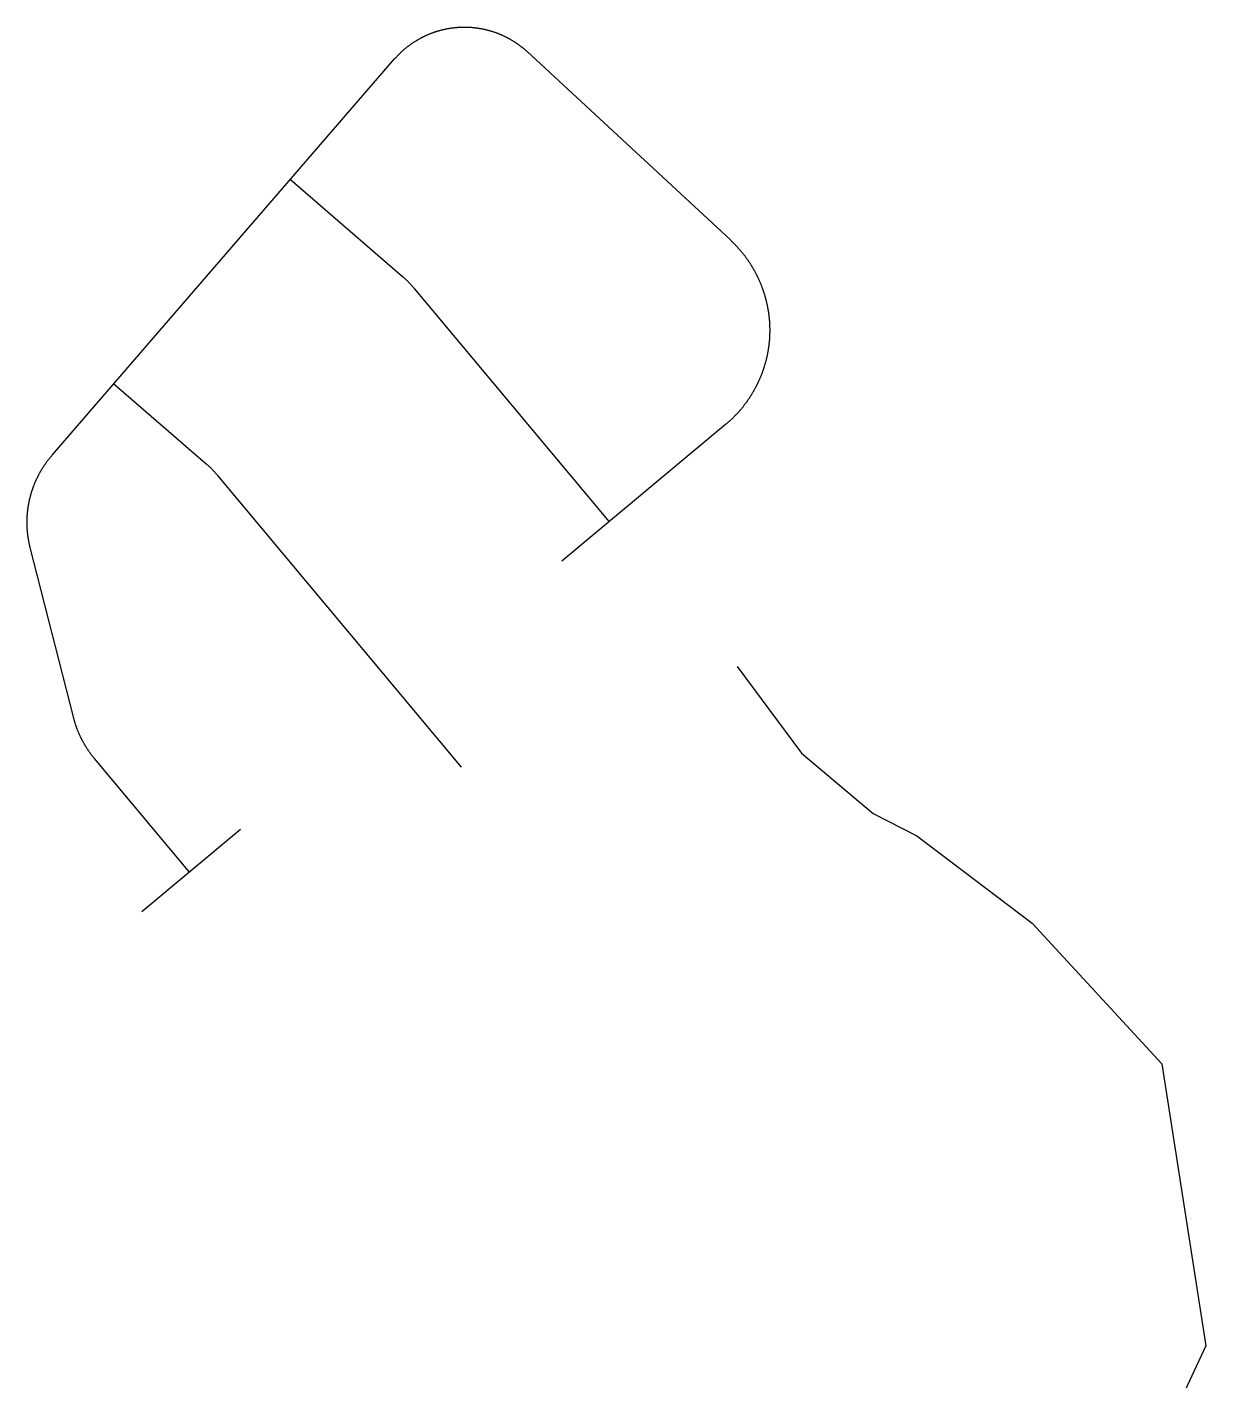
# Model space of a CAD drawing. Extents: x 0 to 368707, y -1 to 358204.
# Drawn here: x 368471.4 to 368701.5, y 357940.2 to 358204.4 of the extents above; entities that cross this region are included whole.
import ezdxf

# ---------------------------------------------------------------- set-up
doc = ezdxf.new("R2010")
doc.units = 0
doc.header["$MEASUREMENT"] = 0
doc.layers.add('3D_LINES', color=3, linetype='Continuous')

msp = doc.modelspace()

# ---------------------------------------------------------------- linework, layer by layer
at = {"layer": '3D_LINES'}
for points in [[(368503.1, 358039.42, 0), (368484.57, 358061.62, 0), (368484.51, 358061.69, 0), (368484.45, 358061.77, 0), (368484.38, 358061.85, 0), (368484.32, 358061.92, 0), (368484.26, 358062, 0), (368484.2, 358062.08, 0), (368484.14, 358062.16, 0), (368484.08, 358062.24, 0), (368484.02, 358062.31, 0), (368483.96, 358062.39, 0), (368483.9, 358062.47, 0), (368483.84, 358062.55, 0), (368483.78, 358062.63, 0), (368483.72, 358062.71, 0), (368483.66, 358062.79, 0), (368483.6, 358062.87, 0), (368483.55, 358062.95, 0), (368483.49, 358063.04, 0), (368483.43, 358063.12, 0), (368483.38, 358063.2, 0), (368483.32, 358063.28, 0), (368483.27, 358063.36, 0), (368483.21, 358063.45, 0), (368483.16, 358063.53, 0), (368483.11, 358063.61, 0), (368483.05, 358063.7, 0), (368483, 358063.78, 0), (368482.95, 358063.86, 0), (368482.89, 358063.95, 0), (368482.84, 358064.03, 0), (368482.79, 358064.12, 0), (368482.74, 358064.2, 0), (368482.69, 358064.29, 0), (368482.64, 358064.37, 0), (368482.59, 358064.46, 0), (368482.54, 358064.54, 0), (368482.49, 358064.63, 0), (368482.44, 358064.72, 0), (368482.4, 358064.8, 0), (368482.35, 358064.89, 0), (368482.3, 358064.98, 0), (368482.25, 358065.06, 0), (368482.21, 358065.15, 0), (368482.16, 358065.24, 0), (368482.12, 358065.33, 0), (368482.07, 358065.42, 0), (368482.03, 358065.51, 0), (368481.98, 358065.59, 0), (368481.94, 358065.68, 0), (368481.9, 358065.77, 0), (368481.85, 358065.86, 0), (368481.81, 358065.95, 0), (368481.77, 358066.04, 0), (368481.73, 358066.13, 0), (368481.69, 358066.22, 0), (368481.65, 358066.31, 0), (368481.61, 358066.4, 0), (368481.57, 358066.49, 0), (368481.53, 358066.58, 0), (368481.49, 358066.68, 0), (368481.45, 358066.77, 0), (368481.41, 358066.86, 0), (368481.38, 358066.95, 0), (368481.34, 358067.04, 0), (368481.3, 358067.13, 0), (368481.27, 358067.23, 0), (368481.23, 358067.32, 0), (368481.2, 358067.41, 0), (368481.16, 358067.5, 0), (368481.13, 358067.6, 0), (368481.1, 358067.69, 0), (368481.06, 358067.78, 0), (368481.03, 358067.88, 0), (368481, 358067.97, 0), (368480.97, 358068.06, 0), (368480.93, 358068.16, 0), (368480.9, 358068.25, 0), (368480.87, 358068.35, 0), (368480.84, 358068.44, 0), (368480.81, 358068.54, 0), (368480.78, 358068.63, 0), (368480.76, 358068.73, 0), (368480.73, 358068.82, 0), (368480.7, 358068.92, 0), (368480.67, 358069.01, 0), (368480.65, 358069.11, 0), (368480.62, 358069.2, 0), (368480.59, 358069.3, 0), (368480.57, 358069.39, 0), (368480.54, 358069.49, 0), (368472.05, 358102.77, 0), (368472.03, 358102.87, 0), (368472, 358102.96, 0), (368471.98, 358103.06, 0), (368471.96, 358103.16, 0), (368471.93, 358103.26, 0), (368471.91, 358103.35, 0), (368471.89, 358103.45, 0), (368471.87, 358103.55, 0), (368471.85, 358103.65, 0), (368471.83, 358103.74, 0), (368471.81, 358103.84, 0), (368471.79, 358103.94, 0), (368471.77, 358104.04, 0), (368471.75, 358104.14, 0), (368471.74, 358104.23, 0), (368471.72, 358104.33, 0), (368471.7, 358104.43, 0), (368471.69, 358104.53, 0), (368471.67, 358104.63, 0), (368471.66, 358104.73, 0), (368471.64, 358104.82, 0), (368471.63, 358104.92, 0), (368471.61, 358105.02, 0), (368471.6, 358105.12, 0), (368471.59, 358105.22, 0), (368471.57, 358105.32, 0), (368471.56, 358105.42, 0), (368471.55, 358105.52, 0), (368471.54, 358105.62, 0), (368471.53, 358105.72, 0), (368471.52, 358105.81, 0), (368471.51, 358105.91, 0), (368471.5, 358106.01, 0), (368471.49, 358106.11, 0), (368471.49, 358106.21, 0), (368471.48, 358106.31, 0), (368471.47, 358106.41, 0), (368471.47, 358106.51, 0), (368471.46, 358106.61, 0), (368471.46, 358106.71, 0), (368471.45, 358106.81, 0), (368471.45, 358106.91, 0), (368471.44, 358107.01, 0), (368471.44, 358107.11, 0), (368471.44, 358107.21, 0), (368471.43, 358107.31, 0), (368471.43, 358107.41, 0), (368471.43, 358107.51, 0), (368471.43, 358107.61, 0), (368471.43, 358107.71, 0), (368471.43, 358107.81, 0), (368471.43, 358107.91, 0), (368471.43, 358108.01, 0), (368471.43, 358108.11, 0), (368471.44, 358108.21, 0), (368471.44, 358108.31, 0), (368471.44, 358108.41, 0), (368471.45, 358108.51, 0), (368471.45, 358108.61, 0), (368471.45, 358108.7, 0), (368471.46, 358108.8, 0), (368471.47, 358108.9, 0), (368471.47, 358109, 0), (368471.48, 358109.1, 0), (368471.49, 358109.2, 0), (368471.49, 358109.3, 0), (368471.5, 358109.4, 0), (368471.51, 358109.5, 0), (368471.52, 358109.6, 0), (368471.53, 358109.7, 0), (368471.54, 358109.8, 0), (368471.55, 358109.9, 0), (368471.56, 358110, 0), (368471.57, 358110.1, 0), (368471.58, 358110.2, 0), (368471.6, 358110.29, 0), (368471.61, 358110.39, 0), (368471.62, 358110.49, 0), (368471.64, 358110.59, 0), (368471.65, 358110.69, 0), (368471.67, 358110.79, 0), (368471.68, 358110.89, 0), (368471.7, 358110.99, 0), (368471.72, 358111.08, 0), (368471.73, 358111.18, 0), (368471.75, 358111.28, 0), (368471.77, 358111.38, 0), (368471.79, 358111.48, 0), (368471.81, 358111.57, 0), (368471.83, 358111.67, 0), (368471.85, 358111.77, 0), (368471.87, 358111.87, 0), (368471.89, 358111.96, 0), (368471.91, 358112.06, 0), (368471.93, 358112.16, 0), (368471.95, 358112.26, 0), (368471.98, 358112.35, 0), (368472, 358112.45, 0), (368472.02, 358112.55, 0), (368472.05, 358112.64, 0), (368472.07, 358112.74, 0), (368472.1, 358112.84, 0), (368472.12, 358112.93, 0), (368472.15, 358113.03, 0), (368472.18, 358113.13, 0), (368472.2, 358113.22, 0), (368472.23, 358113.32, 0), (368472.26, 358113.41, 0), (368472.29, 358113.51, 0), (368472.32, 358113.61, 0), (368472.35, 358113.7, 0), (368472.38, 358113.8, 0), (368472.41, 358113.89, 0), (368472.44, 358113.99, 0), (368472.47, 358114.08, 0), (368472.5, 358114.17, 0), (368472.53, 358114.27, 0), (368472.57, 358114.36, 0), (368472.6, 358114.46, 0), (368472.63, 358114.55, 0), (368472.67, 358114.64, 0), (368472.7, 358114.74, 0), (368472.74, 358114.83, 0), (368472.77, 358114.92, 0), (368472.81, 358115.02, 0), (368472.85, 358115.11, 0), (368472.88, 358115.2, 0), (368472.92, 358115.3, 0), (368472.96, 358115.39, 0), (368473, 358115.48, 0), (368473.04, 358115.57, 0), (368473.08, 358115.66, 0), (368473.12, 358115.75, 0), (368473.16, 358115.85, 0), (368473.2, 358115.94, 0), (368473.24, 358116.03, 0), (368473.28, 358116.12, 0), (368473.32, 358116.21, 0), (368473.37, 358116.3, 0), (368473.41, 358116.39, 0), (368473.45, 358116.48, 0), (368473.5, 358116.57, 0), (368473.54, 358116.66, 0), (368473.59, 358116.75, 0), (368473.63, 358116.84, 0), (368473.68, 358116.92, 0), (368473.72, 358117.01, 0), (368473.77, 358117.1, 0), (368473.82, 358117.19, 0), (368473.86, 358117.28, 0), (368473.91, 358117.36, 0), (368473.96, 358117.45, 0), (368474.01, 358117.54, 0), (368474.06, 358117.63, 0), (368474.11, 358117.71, 0), (368474.16, 358117.8, 0), (368474.21, 358117.88, 0), (368474.26, 358117.97, 0), (368474.31, 358118.06, 0), (368474.36, 358118.14, 0), (368474.41, 358118.23, 0), (368474.47, 358118.31, 0), (368474.52, 358118.4, 0), (368474.57, 358118.48, 0), (368474.63, 358118.56, 0), (368474.68, 358118.65, 0), (368474.74, 358118.73, 0), (368474.79, 358118.81, 0), (368474.85, 358118.9, 0), (368474.9, 358118.98, 0), (368474.96, 358119.06, 0), (368475.02, 358119.14, 0), (368475.07, 358119.22, 0), (368475.13, 358119.31, 0), (368475.19, 358119.39, 0), (368475.25, 358119.47, 0), (368475.31, 358119.55, 0), (368475.37, 358119.63, 0), (368475.42, 358119.71, 0), (368475.49, 358119.79, 0), (368475.55, 358119.87, 0), (368475.61, 358119.95, 0), (368475.67, 358120.03, 0), (368475.73, 358120.1, 0), (368475.79, 358120.18, 0), (368475.85, 358120.26, 0), (368475.92, 358120.34, 0), (368475.98, 358120.42, 0), (368476.04, 358120.49, 0), (368476.11, 358120.57, 0), (368476.17, 358120.65, 0), (368476.24, 358120.72, 0), (368476.3, 358120.8, 0), (368543.16, 358198.13, 0), (368543.22, 358198.2, 0), (368543.29, 358198.28, 0), (368543.36, 358198.35, 0), (368543.42, 358198.43, 0), (368543.49, 358198.5, 0), (368543.56, 358198.58, 0), (368543.63, 358198.65, 0), (368543.7, 358198.72, 0), (368543.76, 358198.79, 0), (368543.83, 358198.87, 0), (368543.9, 358198.94, 0), (368543.97, 358199.01, 0), (368544.04, 358199.08, 0), (368544.11, 358199.15, 0), (368544.19, 358199.22, 0), (368544.26, 358199.29, 0), (368544.33, 358199.36, 0), (368544.4, 358199.43, 0), (368544.47, 358199.5, 0), (368544.55, 358199.57, 0), (368544.62, 358199.63, 0), (368544.7, 358199.7, 0), (368544.77, 358199.77, 0), (368544.84, 358199.83, 0), (368544.92, 358199.9, 0), (368544.99, 358199.97, 0), (368545.07, 358200.03, 0), (368545.15, 358200.1, 0), (368545.22, 358200.16, 0), (368545.3, 358200.22, 0), (368545.38, 358200.29, 0), (368545.46, 358200.35, 0), (368545.53, 358200.41, 0), (368545.61, 358200.48, 0), (368545.69, 358200.54, 0), (368545.77, 358200.6, 0), (368545.85, 358200.66, 0), (368545.93, 358200.72, 0), (368546.01, 358200.78, 0), (368546.09, 358200.84, 0), (368546.17, 358200.9, 0), (368546.25, 358200.96, 0), (368546.33, 358201.02, 0), (368546.41, 358201.07, 0), (368546.49, 358201.13, 0), (368546.58, 358201.19, 0), (368546.66, 358201.24, 0), (368546.74, 358201.3, 0), (368546.82, 358201.36, 0), (368546.91, 358201.41, 0), (368546.99, 358201.47, 0), (368547.08, 358201.52, 0), (368547.16, 358201.57, 0), (368547.25, 358201.63, 0), (368547.33, 358201.68, 0), (368547.42, 358201.73, 0), (368547.5, 358201.78, 0), (368547.59, 358201.83, 0), (368547.67, 358201.89, 0), (368547.76, 358201.94, 0), (368547.85, 358201.99, 0), (368547.93, 358202.04, 0), (368548.02, 358202.08, 0), (368548.11, 358202.13, 0), (368548.2, 358202.18, 0), (368548.28, 358202.23, 0), (368548.37, 358202.27, 0), (368548.46, 358202.32, 0), (368548.55, 358202.37, 0), (368548.64, 358202.41, 0), (368548.73, 358202.46, 0), (368548.82, 358202.5, 0), (368548.91, 358202.55, 0), (368549, 358202.59, 0), (368549.09, 358202.63, 0), (368549.18, 358202.67, 0), (368549.27, 358202.72, 0), (368549.36, 358202.76, 0), (368549.45, 358202.8, 0), (368549.54, 358202.84, 0), (368549.63, 358202.88, 0), (368549.73, 358202.92, 0), (368549.82, 358202.96, 0), (368549.91, 358203, 0), (368550, 358203.03, 0), (368550.1, 358203.07, 0), (368550.19, 358203.11, 0), (368550.28, 358203.14, 0), (368550.37, 358203.18, 0), (368550.47, 358203.22, 0), (368550.56, 358203.25, 0), (368550.66, 358203.28, 0), (368550.75, 358203.32, 0), (368550.84, 358203.35, 0), (368550.94, 358203.38, 0), (368551.03, 358203.42, 0), (368551.13, 358203.45, 0), (368551.22, 358203.48, 0), (368551.32, 358203.51, 0), (368551.41, 358203.54, 0), (368551.51, 358203.57, 0), (368551.61, 358203.6, 0), (368551.7, 358203.63, 0), (368551.8, 358203.65, 0), (368551.89, 358203.68, 0), (368551.99, 358203.71, 0), (368552.09, 358203.74, 0), (368552.18, 358203.76, 0), (368552.28, 358203.79, 0), (368552.38, 358203.81, 0), (368552.47, 358203.84, 0), (368552.57, 358203.86, 0), (368552.67, 358203.88, 0), (368552.77, 358203.9, 0), (368552.86, 358203.93, 0), (368552.96, 358203.95, 0), (368553.06, 358203.97, 0), (368553.16, 358203.99, 0), (368553.25, 358204.01, 0), (368553.35, 358204.03, 0), (368553.45, 358204.05, 0), (368553.55, 358204.07, 0), (368553.65, 358204.08, 0), (368553.75, 358204.1, 0), (368553.84, 358204.12, 0), (368553.94, 358204.13, 0), (368554.04, 358204.15, 0), (368554.14, 358204.16, 0), (368554.24, 358204.18, 0), (368554.34, 358204.19, 0), (368554.44, 358204.2, 0), (368554.54, 358204.22, 0), (368554.64, 358204.23, 0), (368554.74, 358204.24, 0), (368554.83, 358204.25, 0), (368554.93, 358204.26, 0), (368555.03, 358204.27, 0), (368555.13, 358204.28, 0), (368555.23, 358204.29, 0), (368555.33, 358204.3, 0), (368555.43, 358204.31, 0), (368555.53, 358204.31, 0), (368555.63, 358204.32, 0), (368555.73, 358204.33, 0), (368555.83, 358204.33, 0), (368555.93, 358204.34, 0), (368556.03, 358204.34, 0), (368556.13, 358204.35, 0), (368556.23, 358204.35, 0), (368556.33, 358204.35, 0), (368556.43, 358204.35, 0), (368556.53, 358204.36, 0), (368556.63, 358204.36, 0), (368556.73, 358204.36, 0), (368556.83, 358204.36, 0), (368556.93, 358204.36, 0), (368557.03, 358204.35, 0), (368557.13, 358204.35, 0), (368557.23, 358204.35, 0), (368557.33, 358204.35, 0), (368557.43, 358204.34, 0), (368557.53, 358204.34, 0), (368557.63, 358204.34, 0), (368557.73, 358204.33, 0), (368557.83, 358204.33, 0), (368557.93, 358204.32, 0), (368558.03, 358204.31, 0), (368558.13, 358204.31, 0), (368558.23, 358204.3, 0), (368558.33, 358204.29, 0), (368558.43, 358204.28, 0), (368558.53, 358204.27, 0), (368558.63, 358204.26, 0), (368558.73, 358204.25, 0), (368558.83, 358204.24, 0), (368558.93, 358204.23, 0), (368559.02, 358204.22, 0), (368559.12, 358204.2, 0), (368559.22, 358204.19, 0), (368559.32, 358204.18, 0), (368559.42, 358204.16, 0), (368559.52, 358204.15, 0), (368559.62, 358204.13, 0), (368559.72, 358204.11, 0), (368559.82, 358204.1, 0), (368559.91, 358204.08, 0), (368560.01, 358204.06, 0), (368560.11, 358204.05, 0), (368560.21, 358204.03, 0), (368560.31, 358204.01, 0), (368560.4, 358203.99, 0), (368560.5, 358203.97, 0), (368560.6, 358203.95, 0), (368560.7, 358203.92, 0), (368560.8, 358203.9, 0), (368560.89, 358203.88, 0), (368560.99, 358203.86, 0), (368561.09, 358203.83, 0), (368561.18, 358203.81, 0), (368561.28, 358203.78, 0), (368561.38, 358203.76, 0), (368561.47, 358203.73, 0), (368561.57, 358203.71, 0), (368561.67, 358203.68, 0), (368561.76, 358203.65, 0), (368561.86, 358203.62, 0), (368561.96, 358203.6, 0), (368562.05, 358203.57, 0), (368562.15, 358203.54, 0), (368562.24, 358203.51, 0), (368562.34, 358203.48, 0), (368562.43, 358203.44, 0), (368562.53, 358203.41, 0), (368562.62, 358203.38, 0), (368562.72, 358203.35, 0), (368562.81, 358203.31, 0), (368562.9, 358203.28, 0), (368563, 358203.25, 0), (368563.09, 358203.21, 0), (368563.19, 358203.18, 0), (368563.28, 358203.14, 0), (368563.37, 358203.1, 0), (368563.47, 358203.07, 0), (368563.56, 358203.03, 0), (368563.65, 358202.99, 0), (368563.74, 358202.95, 0), (368563.83, 358202.91, 0), (368563.93, 358202.88, 0), (368564.02, 358202.84, 0), (368564.11, 358202.79, 0), (368564.2, 358202.75, 0), (368564.29, 358202.71, 0), (368564.38, 358202.67, 0), (368564.47, 358202.63, 0), (368564.56, 358202.58, 0), (368564.65, 358202.54, 0), (368564.74, 358202.5, 0), (368564.83, 358202.45, 0), (368564.92, 358202.41, 0), (368565.01, 358202.36, 0), (368565.1, 358202.32, 0), (368565.19, 358202.27, 0), (368565.28, 358202.22, 0), (368565.36, 358202.18, 0), (368565.45, 358202.13, 0), (368565.54, 358202.08, 0), (368565.63, 358202.03, 0), (368565.71, 358201.98, 0), (368565.8, 358201.93, 0), (368565.89, 358201.88, 0), (368565.97, 358201.83, 0), (368566.06, 358201.78, 0), (368566.14, 358201.73, 0), (368566.23, 358201.67, 0), (368566.31, 358201.62, 0), (368566.4, 358201.57, 0), (368566.48, 358201.51, 0), (368566.57, 358201.46, 0), (368566.65, 358201.41, 0), (368566.73, 358201.35, 0), (368566.82, 358201.3, 0), (368566.9, 358201.24, 0), (368566.98, 358201.18, 0), (368567.07, 358201.13, 0), (368567.15, 358201.07, 0), (368567.23, 358201.01, 0), (368567.31, 358200.95, 0), (368567.39, 358200.89, 0), (368567.47, 358200.83, 0), (368567.55, 358200.77, 0), (368567.63, 358200.71, 0), (368567.71, 358200.65, 0), (368567.79, 358200.59, 0), (368567.87, 358200.53, 0), (368567.95, 358200.47, 0), (368568.03, 358200.41, 0), (368568.1, 358200.34, 0), (368568.18, 358200.28, 0), (368568.26, 358200.22, 0), (368568.34, 358200.15, 0), (368568.41, 358200.09, 0), (368568.49, 358200.02, 0), (368568.56, 358199.96, 0), (368568.64, 358199.89, 0), (368568.71, 358199.83, 0), (368568.79, 358199.76, 0), (368568.86, 358199.69, 0), (368568.94, 358199.63, 0), (368569.01, 358199.56, 0), (368608.67, 358162.81, 0), (368608.74, 358162.74, 0), (368608.81, 358162.67, 0), (368608.88, 358162.61, 0), (368608.96, 358162.54, 0), (368609.03, 358162.47, 0), (368609.1, 358162.4, 0), (368609.17, 358162.33, 0), (368609.24, 358162.26, 0), (368609.31, 358162.19, 0), (368609.38, 358162.12, 0), (368609.45, 358162.05, 0), (368609.52, 358161.97, 0), (368609.59, 358161.9, 0), (368609.66, 358161.83, 0), (368609.73, 358161.76, 0), (368609.8, 358161.69, 0), (368609.87, 358161.61, 0), (368609.94, 358161.54, 0), (368610.01, 358161.47, 0), (368610.07, 358161.39, 0), (368610.14, 358161.32, 0), (368610.21, 358161.24, 0), (368610.27, 358161.17, 0), (368610.34, 358161.1, 0), (368610.41, 358161.02, 0), (368610.47, 358160.95, 0), (368610.54, 358160.87, 0), (368610.6, 358160.79, 0), (368610.67, 358160.72, 0), (368610.73, 358160.64, 0), (368610.8, 358160.56, 0), (368610.86, 358160.49, 0), (368610.92, 358160.41, 0), (368610.99, 358160.33, 0), (368611.05, 358160.26, 0), (368611.11, 358160.18, 0), (368611.17, 358160.1, 0), (368611.23, 358160.02, 0), (368611.3, 358159.94, 0), (368611.36, 358159.86, 0), (368611.42, 358159.78, 0), (368611.48, 358159.7, 0), (368611.54, 358159.62, 0), (368611.6, 358159.54, 0), (368611.66, 358159.46, 0), (368611.72, 358159.38, 0), (368611.78, 358159.3, 0), (368611.83, 358159.22, 0), (368611.89, 358159.14, 0), (368611.95, 358159.06, 0), (368612.01, 358158.98, 0), (368612.07, 358158.9, 0), (368612.12, 358158.81, 0), (368612.18, 358158.73, 0), (368612.23, 358158.65, 0), (368612.29, 358158.57, 0), (368612.35, 358158.48, 0), (368612.4, 358158.4, 0), (368612.46, 358158.32, 0), (368612.51, 358158.23, 0), (368612.56, 358158.15, 0), (368612.62, 358158.06, 0), (368612.67, 358157.98, 0), (368612.72, 358157.89, 0), (368612.78, 358157.81, 0), (368612.83, 358157.72, 0), (368612.88, 358157.64, 0), (368612.93, 358157.55, 0), (368612.98, 358157.47, 0), (368613.04, 358157.38, 0), (368613.09, 358157.3, 0), (368613.14, 358157.21, 0), (368613.19, 358157.12, 0), (368613.23, 358157.04, 0), (368613.28, 358156.95, 0), (368613.33, 358156.86, 0), (368613.38, 358156.77, 0), (368613.43, 358156.69, 0), (368613.48, 358156.6, 0), (368613.52, 358156.51, 0), (368613.57, 358156.42, 0), (368613.62, 358156.33, 0), (368613.66, 358156.24, 0), (368613.71, 358156.16, 0), (368613.75, 358156.07, 0), (368613.8, 358155.98, 0), (368613.84, 358155.89, 0), (368613.89, 358155.8, 0), (368613.93, 358155.71, 0), (368613.98, 358155.62, 0), (368614.02, 358155.53, 0), (368614.06, 358155.44, 0), (368614.1, 358155.35, 0), (368614.15, 358155.26, 0), (368614.19, 358155.17, 0), (368614.23, 358155.08, 0), (368614.27, 358154.98, 0), (368614.31, 358154.89, 0), (368614.35, 358154.8, 0), (368614.39, 358154.71, 0), (368614.43, 358154.62, 0), (368614.47, 358154.53, 0), (368614.51, 358154.43, 0), (368614.55, 358154.34, 0), (368614.58, 358154.25, 0), (368614.62, 358154.16, 0), (368614.66, 358154.06, 0), (368614.69, 358153.97, 0), (368614.73, 358153.88, 0), (368614.77, 358153.78, 0), (368614.8, 358153.69, 0), (368614.84, 358153.6, 0), (368614.87, 358153.5, 0), (368614.91, 358153.41, 0), (368614.94, 358153.32, 0), (368614.97, 358153.22, 0), (368615.01, 358153.13, 0), (368615.04, 358153.03, 0), (368615.07, 358152.94, 0), (368615.1, 358152.84, 0), (368615.14, 358152.75, 0), (368615.17, 358152.65, 0), (368615.2, 358152.56, 0), (368615.23, 358152.46, 0), (368615.26, 358152.37, 0), (368615.29, 358152.27, 0), (368615.32, 358152.18, 0), (368615.35, 358152.08, 0), (368615.37, 358151.99, 0), (368615.4, 358151.89, 0), (368615.43, 358151.79, 0), (368615.46, 358151.7, 0), (368615.48, 358151.6, 0), (368615.51, 358151.51, 0), (368615.54, 358151.41, 0), (368615.56, 358151.31, 0), (368615.59, 358151.22, 0), (368615.61, 358151.12, 0), (368615.64, 358151.02, 0), (368615.66, 358150.93, 0), (368615.68, 358150.83, 0), (368615.71, 358150.73, 0), (368615.73, 358150.63, 0), (368615.75, 358150.54, 0), (368615.77, 358150.44, 0), (368615.8, 358150.34, 0), (368615.82, 358150.24, 0), (368615.84, 358150.15, 0), (368615.86, 358150.05, 0), (368615.88, 358149.95, 0), (368615.9, 358149.85, 0), (368615.92, 358149.75, 0), (368615.94, 358149.66, 0), (368615.95, 358149.56, 0), (368615.97, 358149.46, 0), (368615.99, 358149.36, 0), (368616.01, 358149.26, 0), (368616.02, 358149.16, 0), (368616.04, 358149.07, 0), (368616.06, 358148.97, 0), (368616.07, 358148.87, 0), (368616.09, 358148.77, 0), (368616.1, 358148.67, 0), (368616.11, 358148.57, 0), (368616.13, 358148.47, 0), (368616.14, 358148.37, 0), (368616.16, 358148.28, 0), (368616.17, 358148.18, 0), (368616.18, 358148.08, 0), (368616.19, 358147.98, 0), (368616.2, 358147.88, 0), (368616.21, 358147.78, 0), (368616.22, 358147.68, 0), (368616.23, 358147.58, 0), (368616.24, 358147.48, 0), (368616.25, 358147.38, 0), (368616.26, 358147.28, 0), (368616.27, 358147.18, 0), (368616.28, 358147.08, 0), (368616.29, 358146.98, 0), (368616.29, 358146.88, 0), (368616.3, 358146.78, 0), (368616.31, 358146.68, 0), (368616.31, 358146.58, 0), (368616.32, 358146.48, 0), (368616.32, 358146.38, 0), (368616.33, 358146.28, 0), (368616.33, 358146.19, 0), (368616.34, 358146.09, 0), (368616.34, 358145.99, 0), (368616.34, 358145.89, 0), (368616.34, 358145.79, 0), (368616.35, 358145.69, 0), (368616.35, 358145.59, 0), (368616.35, 358145.49, 0), (368616.35, 358145.39, 0), (368616.35, 358145.29, 0), (368616.35, 358145.19, 0), (368616.35, 358145.09, 0), (368616.35, 358144.99, 0), (368616.35, 358144.89, 0), (368616.35, 358144.79, 0), (368616.35, 358144.69, 0), (368616.34, 358144.59, 0), (368616.34, 358144.49, 0), (368616.34, 358144.39, 0), (368616.33, 358144.29, 0), (368616.33, 358144.19, 0), (368616.33, 358144.09, 0), (368616.32, 358143.99, 0), (368616.32, 358143.89, 0), (368616.31, 358143.79, 0), (368616.3, 358143.69, 0), (368616.3, 358143.59, 0), (368616.29, 358143.49, 0), (368616.28, 358143.39, 0), (368616.28, 358143.29, 0), (368616.27, 358143.19, 0), (368616.26, 358143.09, 0), (368616.25, 358142.99, 0), (368616.24, 358142.89, 0), (368616.23, 358142.79, 0), (368616.22, 358142.69, 0), (368616.21, 358142.59, 0), (368616.2, 358142.49, 0), (368616.19, 358142.4, 0), (368616.17, 358142.3, 0), (368616.16, 358142.2, 0), (368616.15, 358142.1, 0), (368616.14, 358142, 0), (368616.12, 358141.9, 0), (368616.11, 358141.8, 0), (368616.09, 358141.7, 0), (368616.08, 358141.6, 0), (368616.06, 358141.5, 0), (368616.05, 358141.41, 0), (368616.03, 358141.31, 0), (368616.02, 358141.21, 0), (368616, 358141.11, 0), (368615.98, 358141.01, 0), (368615.96, 358140.91, 0), (368615.95, 358140.81, 0), (368615.93, 358140.72, 0), (368615.91, 358140.62, 0), (368615.89, 358140.52, 0), (368615.87, 358140.42, 0), (368615.85, 358140.32, 0), (368615.83, 358140.23, 0), (368615.81, 358140.13, 0), (368615.79, 358140.03, 0), (368615.77, 358139.93, 0), (368615.74, 358139.84, 0), (368615.72, 358139.74, 0), (368615.7, 358139.64, 0), (368615.67, 358139.54, 0), (368615.65, 358139.45, 0), (368615.63, 358139.35, 0), (368615.6, 358139.25, 0), (368615.58, 358139.16, 0), (368615.55, 358139.06, 0), (368615.53, 358138.96, 0), (368615.5, 358138.87, 0), (368615.47, 358138.77, 0), (368615.45, 358138.68, 0), (368615.42, 358138.58, 0), (368615.39, 358138.48, 0), (368615.36, 358138.39, 0), (368615.33, 358138.29, 0), (368615.3, 358138.2, 0), (368615.28, 358138.1, 0), (368615.25, 358138.01, 0), (368615.22, 358137.91, 0), (368615.19, 358137.81, 0), (368615.15, 358137.72, 0), (368615.12, 358137.62, 0), (368615.09, 358137.53, 0), (368615.06, 358137.44, 0), (368615.03, 358137.34, 0), (368614.99, 358137.25, 0), (368614.96, 358137.15, 0), (368614.93, 358137.06, 0), (368614.89, 358136.96, 0), (368614.86, 358136.87, 0), (368614.82, 358136.78, 0), (368614.79, 358136.68, 0), (368614.75, 358136.59, 0), (368614.72, 358136.5, 0), (368614.68, 358136.4, 0), (368614.64, 358136.31, 0), (368614.61, 358136.22, 0), (368614.57, 358136.13, 0), (368614.53, 358136.03, 0), (368614.49, 358135.94, 0), (368614.45, 358135.85, 0), (368614.41, 358135.76, 0), (368614.37, 358135.67, 0), (368614.33, 358135.57, 0), (368614.29, 358135.48, 0), (368614.25, 358135.39, 0), (368614.21, 358135.3, 0), (368614.17, 358135.21, 0), (368614.13, 358135.12, 0), (368614.09, 358135.03, 0), (368614.04, 358134.94, 0), (368614, 358134.85, 0), (368613.96, 358134.76, 0), (368613.91, 358134.67, 0), (368613.87, 358134.58, 0), (368613.83, 358134.49, 0), (368613.78, 358134.4, 0), (368613.74, 358134.31, 0), (368613.69, 358134.22, 0), (368613.64, 358134.13, 0), (368613.6, 358134.04, 0), (368613.55, 358133.96, 0), (368613.5, 358133.87, 0), (368613.46, 358133.78, 0), (368613.41, 358133.69, 0), (368613.36, 358133.6, 0), (368613.31, 358133.52, 0), (368613.26, 358133.43, 0), (368613.21, 358133.34, 0), (368613.16, 358133.26, 0), (368613.11, 358133.17, 0), (368613.06, 358133.08, 0), (368613.01, 358133, 0), (368612.96, 358132.91, 0), (368612.91, 358132.83, 0), (368612.86, 358132.74, 0), (368612.81, 358132.65, 0), (368612.75, 358132.57, 0), (368612.7, 358132.48, 0), (368612.65, 358132.4, 0), (368612.6, 358132.32, 0), (368612.54, 358132.23, 0), (368612.49, 358132.15, 0), (368612.43, 358132.06, 0), (368612.38, 358131.98, 0), (368612.32, 358131.9, 0), (368612.27, 358131.81, 0), (368612.21, 358131.73, 0), (368612.16, 358131.65, 0), (368612.1, 358131.57, 0), (368612.04, 358131.48, 0), (368611.98, 358131.4, 0), (368611.93, 358131.32, 0), (368611.87, 358131.24, 0), (368611.81, 358131.16, 0), (368611.75, 358131.08, 0), (368611.69, 358131, 0), (368611.63, 358130.92, 0), (368611.57, 358130.84, 0), (368611.51, 358130.76, 0), (368611.45, 358130.68, 0), (368611.39, 358130.6, 0), (368611.33, 358130.52, 0), (368611.27, 358130.44, 0), (368611.21, 358130.36, 0), (368611.15, 358130.28, 0), (368611.08, 358130.2, 0), (368611.02, 358130.13, 0), (368610.96, 358130.05, 0), (368610.9, 358129.97, 0), (368610.83, 358129.89, 0), (368610.77, 358129.82, 0), (368610.7, 358129.74, 0), (368610.64, 358129.66, 0), (368610.57, 358129.59, 0), (368610.51, 358129.51, 0), (368610.44, 358129.44, 0), (368610.38, 358129.36, 0), (368610.31, 358129.29, 0), (368610.25, 358129.21, 0), (368610.18, 358129.14, 0), (368610.11, 358129.06, 0), (368610.04, 358128.99, 0), (368609.98, 358128.92, 0), (368609.91, 358128.84, 0), (368609.84, 358128.77, 0), (368609.77, 358128.7, 0), (368609.7, 358128.63, 0), (368609.63, 358128.55, 0), (368609.56, 358128.48, 0), (368609.49, 358128.41, 0), (368609.42, 358128.34, 0), (368609.35, 358128.27, 0), (368609.28, 358128.2, 0), (368609.21, 358128.13, 0), (368609.14, 358128.06, 0), (368609.07, 358127.99, 0), (368609, 358127.92, 0), (368608.93, 358127.85, 0), (368608.85, 358127.78, 0), (368608.78, 358127.71, 0), (368608.71, 358127.64, 0), (368608.63, 358127.58, 0), (368608.56, 358127.51, 0), (368608.49, 358127.44, 0), (368608.41, 358127.37, 0), (368608.34, 358127.31, 0), (368608.26, 358127.24, 0), (368608.19, 358127.17, 0), (368608.11, 358127.11, 0), (368608.04, 358127.04, 0), (368607.96, 358126.98, 0), (368607.89, 358126.91, 0), (368607.81, 358126.85, 0), (368607.73, 358126.78, 0), (368575.77, 358100.1, 0)], [(368522.82, 358174.61, 0), (368544.71, 358155.68, 0), (368544.79, 358155.62, 0), (368544.86, 358155.55, 0), (368544.94, 358155.49, 0), (368545.01, 358155.42, 0), (368545.08, 358155.35, 0), (368545.16, 358155.29, 0), (368545.23, 358155.22, 0), (368545.3, 358155.15, 0), (368545.37, 358155.09, 0), (368545.44, 358155.02, 0), (368545.51, 358154.95, 0), (368545.58, 358154.88, 0), (368545.65, 358154.81, 0), (368545.72, 358154.74, 0), (368545.79, 358154.67, 0), (368545.86, 358154.61, 0), (368545.93, 358154.53, 0), (368546, 358154.46, 0), (368546.07, 358154.39, 0), (368546.14, 358154.32, 0), (368546.2, 358154.25, 0), (368546.27, 358154.18, 0), (368546.34, 358154.11, 0), (368546.4, 358154.03, 0), (368546.47, 358153.96, 0), (368546.54, 358153.89, 0), (368546.6, 358153.82, 0), (368546.67, 358153.74, 0), (368546.73, 358153.67, 0), (368546.8, 358153.59, 0), (368546.86, 358153.52, 0), (368546.92, 358153.44, 0), (368546.99, 358153.37, 0), (368585.02, 358107.82, 0)], [(368488.35, 358134.73, 0), (368506.32, 358119.19, 0), (368506.39, 358119.13, 0), (368506.47, 358119.07, 0), (368506.54, 358119, 0), (368506.61, 358118.93, 0), (368506.69, 358118.87, 0), (368506.76, 358118.8, 0), (368506.83, 358118.74, 0), (368506.9, 358118.67, 0), (368506.97, 358118.6, 0), (368507.05, 358118.53, 0), (368507.12, 358118.47, 0), (368507.19, 358118.4, 0), (368507.26, 358118.33, 0), (368507.33, 358118.26, 0), (368507.4, 358118.19, 0), (368507.47, 358118.12, 0), (368507.54, 358118.05, 0), (368507.6, 358117.98, 0), (368507.67, 358117.91, 0), (368507.74, 358117.84, 0), (368507.81, 358117.77, 0), (368507.87, 358117.69, 0), (368507.94, 358117.62, 0), (368508.01, 358117.55, 0), (368508.07, 358117.48, 0), (368508.14, 358117.4, 0), (368508.21, 358117.33, 0), (368508.27, 358117.26, 0), (368508.34, 358117.18, 0), (368508.4, 358117.11, 0), (368508.46, 358117.03, 0), (368508.53, 358116.96, 0), (368508.59, 358116.88, 0), (368556.14, 358059.93, 0)], [(368610.01, 358079.6, 0), (368622.55, 358062.69, 0), (368636.55, 358050.86, 0), (368645.05, 358046.54, 0), (368667.58, 358029.49, 0), (368692.9, 358002.06, 0), (368701.48, 357947, 0), (368620.11, 357772.61, 0), (368612.64, 357736.56, 0), (368612.74, 357733.11, 0)], [(368513.11, 358047.78, 0), (368493.85, 358031.7, 0)]]:
    msp.add_polyline3d(points, dxfattribs=at)

doc.saveas('drawing.dxf')
